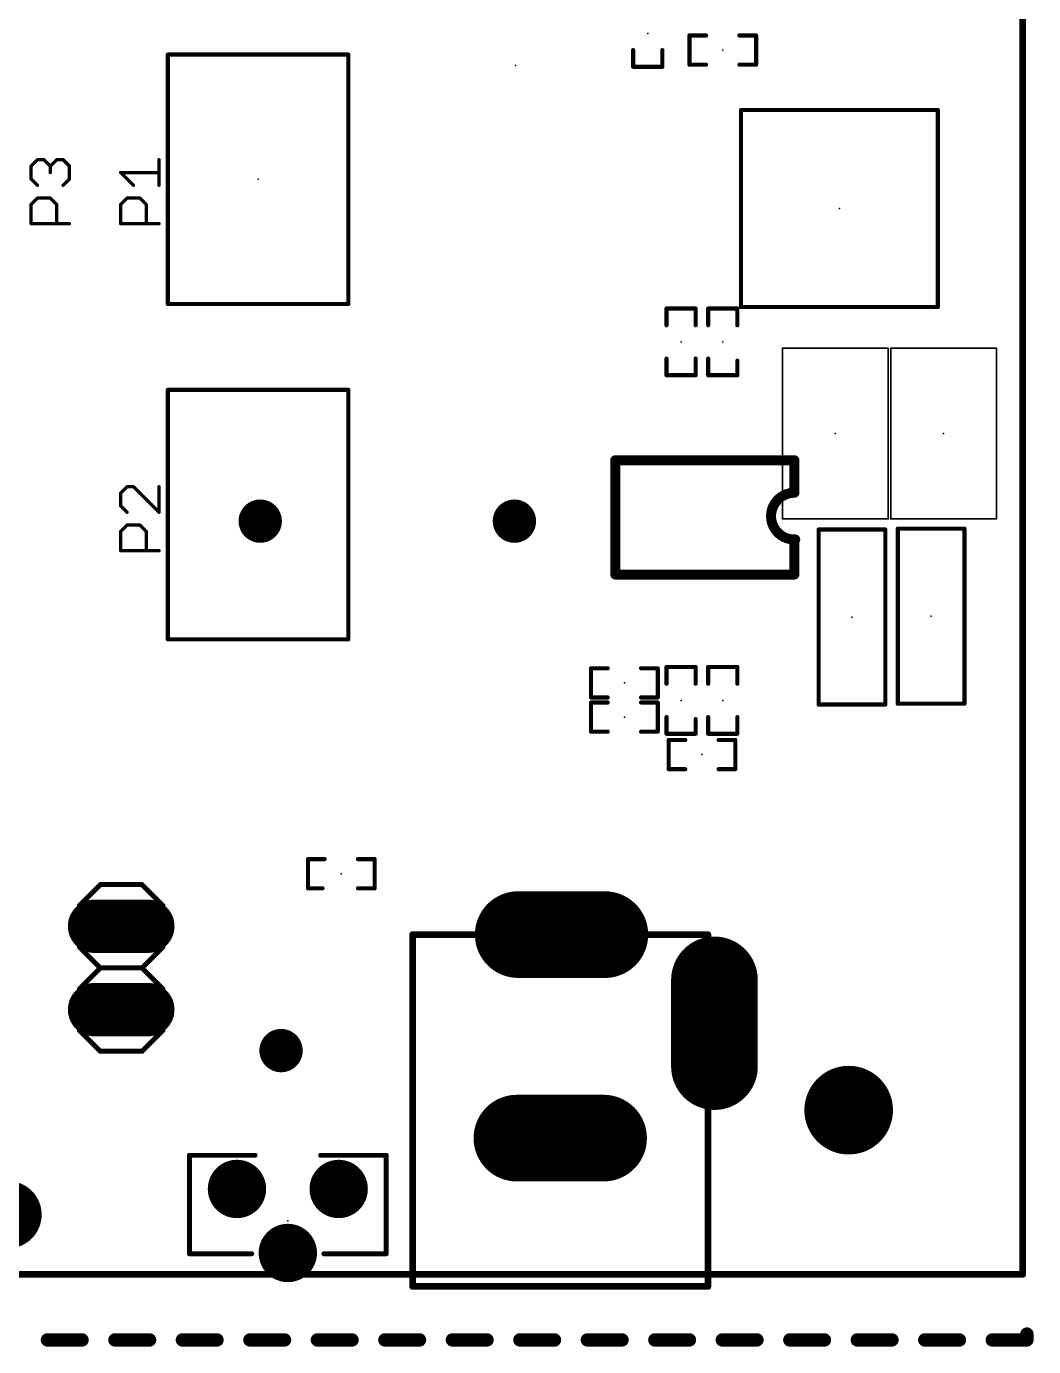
# Model space of a CAD drawing. Extents: x -36 to 36, y -94 to 86.
# Drawn here: x 4.94 to 35.64, y -92.2 to -51.98 of the extents above; entities that cross this region are included whole.
import ezdxf

# ---------------------------------------------------------------- set-up
doc = ezdxf.new("R2010")
doc.units = 0
for name, color, linetype in [('17', 82, 'CONTINUOUS'), ('20', 7, 'CONTINUOUS'), ('21', 253, 'CONTINUOUS'), ('23', 7, 'CONTINUOUS'), ('30', 253, 'CONTINUOUS')]:
    doc.layers.add(name, color=color, linetype=linetype)

# ---------------------------------------------------------------- blocks, each defined once
blk = doc.blocks.new('LONGP100')
at = {"const_width": 1}
blk.add_lwpolyline([(-0.5, 0), (0.5, 0)], dxfattribs=at)
at = {"const_width": 0.5}
for points in [[(-0.5, 0.25, 1), (-0.5, -0.25)], [(0.5, -0.25, 1), (0.5, 0.25)]]:
    blk.add_lwpolyline(points, format="xyb", dxfattribs=at)
blk = doc.blocks.new('ROUNDP')
at = {"const_width": 0.5}
blk.add_lwpolyline([(0, -0.25, 1), (0, 0.25, 1), (0, -0.25)], format="xyb", dxfattribs=at)
blk = doc.blocks.new('ROUNDV')
at = {"const_width": 0.5}
blk.add_lwpolyline([(0, -0.25, 1), (0, 0.25, 1), (0, -0.25)], format="xyb", dxfattribs=at)

msp = doc.modelspace()

# ---------------------------------------------------------------- linework, layer by layer
at = {"layer": '20', "const_width": 0.2032}
for points in [[(35.306, -90), (35.306, 22.86)], [(-35.306, -90), (35.306, -90)]]:
    msp.add_lwpolyline(points, dxfattribs=at)
at = {"layer": '20', "const_width": 0.1016}
for points in [[(35.2552, -90, 1), (35.3568, -90)], [(35.306, -90.0508, 1), (35.306, -89.9492)]]:
    msp.add_lwpolyline(points, format="xyb", dxfattribs=at)
at = {"layer": '20'}
msp.add_circle((30, -85), 1.3, dxfattribs=at)
at = {"layer": '21'}
for points, const_width in [([(25.654, -52.2605), (25.146, -52.2605)], 0.127), ([(25.146, -52.2605), (25.146, -53.1495)], 0.127), ([(27.178, -52.2605), (26.67, -52.2605)], 0.127), ([(27.178, -53.1495), (27.178, -52.2605)], 0.127), ([(23.4315, -52.705), (23.4315, -53.213)], 0.127), ([(24.3205, -53.213), (24.3205, -52.705)], 0.127), ([(14.75, -52.842), (9.25, -52.842)], 0.127), ([(9.25, -52.842), (9.25, -60.442)], 0.127), ([(14.75, -60.442), (14.75, -52.842)], 0.127), ([(25.146, -53.1495), (25.654, -53.1495)], 0.127), ([(26.67, -53.1495), (27.178, -53.1495)], 0.127), ([(23.4315, -53.213), (24.3205, -53.213)], 0.127), ([(26.718, -60.531), (26.718, -54.531)], 0.127), ([(26.718, -54.531), (32.718, -54.531)], 0.127), ([(32.718, -54.531), (32.718, -60.531)], 0.127), ([(5.0818, -56.2399), (5.2767, -56.045)], 0.1016), ([(5.0818, -56.6297), (5.0818, -56.2399)], 0.1016), ([(5.2767, -56.045), (5.4716, -56.045)], 0.1016), ([(5.4716, -56.045), (5.6665, -56.2399)], 0.1016), ([(5.6665, -56.2399), (5.8614, -56.045)], 0.1016), ([(5.6665, -56.2399), (5.6665, -56.4348)], 0.1016), ([(5.8614, -56.045), (6.0563, -56.045)], 0.1016), ([(6.0563, -56.045), (6.2512, -56.2399)], 0.1016), ([(6.2512, -56.2399), (6.2512, -56.6297)], 0.1016), ([(8.9802, -56.8246), (8.9802, -56.045)], 0.1016), ([(5.2767, -56.8246), (5.0818, -56.6297)], 0.1016), ([(6.2512, -56.6297), (6.0563, -56.8246)], 0.1016), ([(8.2006, -56.8246), (7.8108, -56.4348)], 0.1016), ([(7.8108, -56.4348), (8.9802, -56.4348)], 0.1016), ([(5.0818, -57.4093), (5.2767, -57.2144)], 0.1016), ([(5.0818, -57.994), (5.0818, -57.4093)], 0.1016), ([(5.2767, -57.2144), (5.6665, -57.2144)], 0.1016), ([(5.6665, -57.2144), (5.8614, -57.4093)], 0.1016), ([(5.8614, -57.4093), (5.8614, -57.994)], 0.1016), ([(7.8108, -57.4093), (8.0057, -57.2144)], 0.1016), ([(7.8108, -57.994), (7.8108, -57.4093)], 0.1016), ([(8.0057, -57.2144), (8.3955, -57.2144)], 0.1016), ([(8.3955, -57.2144), (8.5904, -57.4093)], 0.1016), ([(8.5904, -57.4093), (8.5904, -57.994)], 0.1016), ([(6.2512, -57.994), (5.0818, -57.994)], 0.1016), ([(8.9802, -57.994), (7.8108, -57.994)], 0.1016), ([(9.25, -60.442), (14.75, -60.442)], 0.127), ([(25.3365, -60.579), (24.4475, -60.579)], 0.127), ([(24.4475, -60.579), (24.4475, -61.087)], 0.127), ([(25.3365, -61.087), (25.3365, -60.579)], 0.127), ([(25.7175, -61.087), (25.7175, -60.579)], 0.127), ([(25.7175, -60.579), (26.6065, -60.579)], 0.127), ([(26.6065, -60.579), (26.6065, -61.087)], 0.127), ([(32.718, -60.531), (26.718, -60.531)], 0.127), ([(27.981, -66.989), (27.981, -61.789)], 0.0508), ([(27.981, -61.789), (31.201, -61.789)], 0.0508), ([(31.201, -61.789), (31.201, -66.989)], 0.0508), ([(31.283, -66.989), (31.283, -61.789)], 0.0508), ([(31.283, -61.789), (34.503, -61.789)], 0.0508), ([(34.503, -61.789), (34.503, -66.989)], 0.0508), ([(24.4475, -62.103), (24.4475, -62.611)], 0.127), ([(25.3365, -62.611), (25.3365, -62.103)], 0.127), ([(25.7175, -62.103), (25.7175, -62.611)], 0.127), ([(26.6065, -62.611), (26.6065, -62.1665)], 0.127), ([(24.4475, -62.611), (25.3365, -62.611)], 0.127), ([(25.7175, -62.611), (26.6065, -62.611)], 0.127), ([(14.75, -63.057), (9.25, -63.057)], 0.127), ([(9.25, -63.057), (9.25, -70.657)], 0.127), ([(14.75, -70.657), (14.75, -63.057)], 0.127), ([(22.8854, -68.6816), (22.8854, -65.2018)], 0.3048), ([(22.8854, -65.2018), (28.3464, -65.2018)], 0.3048), ([(28.3464, -65.2018), (28.3464, -66.1924)], 0.3048), ([(8.0057, -66.006), (7.8108, -66.2009)], 0.1016), ([(8.2006, -66.006), (8.0057, -66.006)], 0.1016), ([(8.9802, -66.7856), (8.2006, -66.006)], 0.1016), ([(8.9802, -66.006), (8.9802, -66.7856)], 0.1016), ([(7.8108, -66.2009), (7.8108, -66.5907)], 0.1016), ([(7.8108, -66.5907), (8.0057, -66.7856)], 0.1016), ([(7.8108, -67.3703), (8.0057, -67.1754)], 0.1016), ([(8.0057, -67.1754), (8.3955, -67.1754)], 0.1016), ([(8.3955, -67.1754), (8.5904, -67.3703)], 0.1016), ([(31.201, -66.989), (27.981, -66.989)], 0.0508), ([(34.503, -66.989), (31.283, -66.989)], 0.0508), ([(7.8108, -67.955), (7.8108, -67.3703)], 0.1016), ([(8.5904, -67.3703), (8.5904, -67.955)], 0.1016), ([(28.3464, -68.6816), (28.3464, -67.6656)], 0.3048), ([(29.083, -72.644), (29.083, -67.31)], 0.127), ([(29.083, -67.31), (31.115, -67.31)], 0.127), ([(31.115, -67.31), (31.115, -72.644)], 0.127), ([(31.496, -72.6186), (31.496, -67.2846)], 0.127), ([(31.496, -67.2846), (33.528, -67.2846)], 0.127), ([(33.528, -67.2846), (33.528, -72.6186)], 0.127), ([(8.9802, -67.955), (7.8108, -67.955)], 0.1016), ([(28.3464, -68.6816), (22.8854, -68.6816)], 0.3048), ([(9.25, -70.657), (14.75, -70.657)], 0.127), ([(22.6568, -71.5391), (22.1488, -71.5391)], 0.127), ([(22.1488, -71.5391), (22.1488, -72.4281)], 0.127), ([(24.1808, -71.5391), (23.6728, -71.5391)], 0.127), ([(24.1808, -72.4281), (24.1808, -71.5391)], 0.127), ([(24.4475, -72.009), (24.4475, -71.501)], 0.127), ([(24.4475, -71.501), (25.3365, -71.501)], 0.127), ([(25.3365, -71.501), (25.3365, -72.009)], 0.127), ([(26.6065, -71.501), (25.7175, -71.501)], 0.127), ([(25.7175, -71.501), (25.7175, -72.009)], 0.127), ([(26.6065, -72.009), (26.6065, -71.501)], 0.127), ([(22.1488, -72.4281), (22.6568, -72.4281)], 0.127), ([(23.6728, -72.4281), (24.1808, -72.4281)], 0.127), ([(22.6568, -72.5805), (22.1488, -72.5805)], 0.127), ([(22.1488, -72.5805), (22.1488, -73.4695)], 0.127), ([(24.1808, -72.5805), (23.6728, -72.5805)], 0.127), ([(24.1808, -73.4695), (24.1808, -72.5805)], 0.127), ([(31.115, -72.644), (29.083, -72.644)], 0.127), ([(33.528, -72.6186), (31.496, -72.6186)], 0.127), ([(24.4475, -73.025), (24.4475, -73.533)], 0.127), ([(25.3365, -73.533), (25.3365, -73.0885)], 0.127), ([(25.7175, -73.025), (25.7175, -73.533)], 0.127), ([(26.6065, -73.533), (26.6065, -73.025)], 0.127), ([(22.1488, -73.4695), (22.6568, -73.4695)], 0.127), ([(23.6728, -73.4695), (24.1808, -73.4695)], 0.127), ([(24.4475, -73.533), (25.3365, -73.533)], 0.127), ([(25.7175, -73.533), (26.6065, -73.533)], 0.127), ([(25.019, -73.7235), (24.511, -73.7235)], 0.127), ([(24.511, -73.7235), (24.511, -74.6125)], 0.127), ([(26.543, -73.7235), (26.035, -73.7235)], 0.127), ([(26.543, -74.6125), (26.543, -73.7235)], 0.127), ([(24.511, -74.6125), (25.019, -74.6125)], 0.127), ([(26.035, -74.6125), (26.543, -74.6125)], 0.127), ([(14.027, -77.3525), (13.519, -77.3525)], 0.127), ([(13.519, -77.3525), (13.519, -78.2415)], 0.127), ([(15.043, -77.3525), (15.551, -77.3525)], 0.127), ([(15.551, -77.3525), (15.551, -78.2415)], 0.127), ([(7.1922, -78.1276), (6.5572, -78.7626)], 0.1524), ([(8.4622, -78.1276), (7.1922, -78.1276)], 0.1524), ([(9.0972, -78.7626), (8.4622, -78.1276)], 0.1524), ([(13.519, -78.2415), (13.9635, -78.2415)], 0.127), ([(15.551, -78.2415), (15.043, -78.2415)], 0.127), ([(6.5572, -80.0326), (6.5572, -78.7626)], 0.1524), ([(9.0972, -78.7626), (9.0972, -80.0326)], 0.1524), ([(25.709, -79.652), (16.709, -79.652)], 0.2032), ([(16.709, -79.652), (16.709, -90.372)], 0.2032), ([(25.709, -90.372), (25.709, -79.652)], 0.2032), ([(7.1922, -80.6676), (6.5572, -80.0326)], 0.1524), ([(9.0972, -80.0326), (8.4622, -80.6676)], 0.1524), ([(6.5572, -81.3026), (7.1922, -80.6676)], 0.1524), ([(8.4622, -80.6676), (7.1922, -80.6676)], 0.1524), ([(8.4622, -80.6676), (9.0972, -81.3026)], 0.1524), ([(6.5572, -82.5726), (6.5572, -81.3026)], 0.1524), ([(9.0972, -81.3026), (9.0972, -82.5726)], 0.1524), ([(7.1922, -83.2076), (6.5572, -82.5726)], 0.1524), ([(9.0972, -82.5726), (8.4622, -83.2076)], 0.1524), ([(8.4622, -83.2076), (7.1922, -83.2076)], 0.1524), ([(9.906, -89.376), (9.906, -86.376)], 0.15), ([(9.906, -86.376), (11.906, -86.376)], 0.15), ([(13.906, -86.376), (15.906, -86.376)], 0.15), ([(15.906, -86.376), (15.906, -89.376)], 0.15), ([(11.806, -89.376), (9.906, -89.376)], 0.15), ([(15.906, -89.376), (14.006, -89.376)], 0.15), ([(16.709, -90.372), (25.709, -90.372)], 0.2032), ([(35.433, -92), (35.433, -91.821)], 0.4064), ([(5.5789, -92), (6.6358, -92)], 0.4064), ([(7.6358, -92), (8.6927, -92)], 0.4064), ([(9.6927, -92), (10.7497, -92)], 0.4064), ([(11.7497, -92), (12.8066, -92)], 0.4064), ([(13.8066, -92), (14.8636, -92)], 0.4064), ([(15.8636, -92), (16.9205, -92)], 0.4064), ([(17.9205, -92), (18.9775, -92)], 0.4064), ([(19.9775, -92), (21.0344, -92)], 0.4064), ([(22.0344, -92), (23.0913, -92)], 0.4064), ([(24.0913, -92), (25.1483, -92)], 0.4064), ([(26.1483, -92), (27.2052, -92)], 0.4064), ([(28.2052, -92), (29.2622, -92)], 0.4064), ([(30.2622, -92), (31.3191, -92)], 0.4064), ([(32.3191, -92), (33.3761, -92)], 0.4064), ([(34.3761, -92), (35.433, -92)], 0.4064)]:
    msp.add_lwpolyline(points, dxfattribs=dict(at, const_width=const_width))
for points, const_width in [([(25.146, -52.2287, 1), (25.146, -52.2923)], 0.0635), ([(25.1777, -52.2605, 1), (25.1143, -52.2605)], 0.0635), ([(25.654, -52.2923, 1), (25.654, -52.2287)], 0.0635), ([(26.67, -52.2287, 1), (26.67, -52.2923)], 0.0635), ([(27.2097, -52.2605, 1), (27.1463, -52.2605)], 0.0635), ([(27.178, -52.2923, 1), (27.178, -52.2287)], 0.0635), ([(23.4632, -52.705, 1), (23.3998, -52.705)], 0.0635), ([(24.3523, -52.705, 1), (24.2888, -52.705)], 0.0635), ([(9.2818, -52.842, 1), (9.2182, -52.842)], 0.0635), ([(9.25, -52.8103, 1), (9.25, -52.8738)], 0.0635), ([(14.7818, -52.842, 1), (14.7182, -52.842)], 0.0635), ([(14.75, -52.8738, 1), (14.75, -52.8103)], 0.0635), ([(25.146, -53.1178, 1), (25.146, -53.1813)], 0.0635), ([(25.654, -53.1813, 1), (25.654, -53.1178)], 0.0635), ([(26.67, -53.1178, 1), (26.67, -53.1813)], 0.0635), ([(27.178, -53.1813, 1), (27.178, -53.1178)], 0.0635), ([(23.4315, -53.1812, 1), (23.4315, -53.2448)], 0.0635), ([(23.3998, -53.213, 1), (23.4632, -53.213)], 0.0635), ([(24.2888, -53.213, 1), (24.3523, -53.213)], 0.0635), ([(24.3205, -53.2448, 1), (24.3205, -53.1812)], 0.0635), ([(25.1143, -53.1495, 1), (25.1777, -53.1495)], 0.0635), ([(27.1463, -53.1495, 1), (27.2097, -53.1495)], 0.0635), ([(26.718, -54.4993, 1), (26.718, -54.5628)], 0.0635), ([(26.7497, -54.531, 1), (26.6863, -54.531)], 0.0635), ([(32.7498, -54.531, 1), (32.6863, -54.531)], 0.0635), ([(32.718, -54.5628, 1), (32.718, -54.4993)], 0.0635), ([(5.0638, -56.2219, 1), (5.0998, -56.2579)], 0.0508), ([(5.1072, -56.2399, 1), (5.0564, -56.2399)], 0.0508), ([(5.2767, -56.0196, 1), (5.2767, -56.0704)], 0.0508), ([(5.2947, -56.063, 1), (5.2587, -56.027)], 0.0508), ([(5.4896, -56.027, 1), (5.4536, -56.063)], 0.0508), ([(5.4716, -56.0704, 1), (5.4716, -56.0196)], 0.0508), ([(5.6485, -56.2219, 1), (5.6845, -56.2579)], 0.0508), ([(5.6919, -56.2399, 1), (5.6411, -56.2399)], 0.0508), ([(5.6485, -56.2579, 1), (5.6845, -56.2219)], 0.0508), ([(5.8614, -56.0196, 1), (5.8614, -56.0704)], 0.0508), ([(5.8794, -56.063, 1), (5.8434, -56.027)], 0.0508), ([(6.0743, -56.027, 1), (6.0383, -56.063)], 0.0508), ([(6.0563, -56.0704, 1), (6.0563, -56.0196)], 0.0508), ([(6.2766, -56.2399, 1), (6.2258, -56.2399)], 0.0508), ([(6.2332, -56.2579, 1), (6.2692, -56.2219)], 0.0508), ([(9.0056, -56.045, 1), (8.9548, -56.045)], 0.0508), ([(5.0998, -56.6117, 1), (5.0638, -56.6477)], 0.0508), ([(5.0564, -56.6297, 1), (5.1072, -56.6297)], 0.0508), ([(5.6411, -56.4348, 1), (5.6919, -56.4348)], 0.0508), ([(6.2258, -56.6297, 1), (6.2766, -56.6297)], 0.0508), ([(6.2692, -56.6477, 1), (6.2332, -56.6117)], 0.0508), ([(7.8288, -56.4168, 1), (7.7928, -56.4528)], 0.0508), ([(7.8108, -56.4094, 1), (7.8108, -56.4602)], 0.0508), ([(8.9802, -56.4602, 1), (8.9802, -56.4094)], 0.0508), ([(5.2587, -56.8426, 1), (5.2947, -56.8066)], 0.0508), ([(6.0383, -56.8066, 1), (6.0743, -56.8426)], 0.0508), ([(8.1826, -56.8426, 1), (8.2186, -56.8066)], 0.0508), ([(8.9548, -56.8246, 1), (9.0056, -56.8246)], 0.0508), ([(5.0638, -57.3913, 1), (5.0998, -57.4273)], 0.0508), ([(5.1072, -57.4093, 1), (5.0564, -57.4093)], 0.0508), ([(5.2767, -57.189, 1), (5.2767, -57.2398)], 0.0508), ([(5.2947, -57.2324, 1), (5.2587, -57.1964)], 0.0508), ([(5.6845, -57.1964, 1), (5.6485, -57.2324)], 0.0508), ([(5.6665, -57.2398, 1), (5.6665, -57.189)], 0.0508), ([(5.8868, -57.4093, 1), (5.836, -57.4093)], 0.0508), ([(5.8434, -57.4273, 1), (5.8794, -57.3913)], 0.0508), ([(7.7928, -57.3913, 1), (7.8288, -57.4273)], 0.0508), ([(7.8362, -57.4093, 1), (7.7854, -57.4093)], 0.0508), ([(8.0057, -57.189, 1), (8.0057, -57.2398)], 0.0508), ([(8.0237, -57.2324, 1), (7.9877, -57.1964)], 0.0508), ([(8.4135, -57.1964, 1), (8.3775, -57.2324)], 0.0508), ([(8.3955, -57.2398, 1), (8.3955, -57.189)], 0.0508), ([(8.6158, -57.4093, 1), (8.565, -57.4093)], 0.0508), ([(8.5724, -57.4273, 1), (8.6084, -57.3913)], 0.0508), ([(5.0818, -57.9686, 1), (5.0818, -58.0194)], 0.0508), ([(5.0564, -57.994, 1), (5.1072, -57.994)], 0.0508), ([(5.836, -57.994, 1), (5.8868, -57.994)], 0.0508), ([(6.2512, -58.0194, 1), (6.2512, -57.9686)], 0.0508), ([(7.8108, -57.9686, 1), (7.8108, -58.0194)], 0.0508), ([(7.7854, -57.994, 1), (7.8362, -57.994)], 0.0508), ([(8.565, -57.994, 1), (8.6158, -57.994)], 0.0508), ([(8.9802, -58.0194, 1), (8.9802, -57.9686)], 0.0508), ([(9.2182, -60.442, 1), (9.2818, -60.442)], 0.0635), ([(9.25, -60.4102, 1), (9.25, -60.4738)], 0.0635), ([(14.7182, -60.442, 1), (14.7818, -60.442)], 0.0635), ([(14.75, -60.4738, 1), (14.75, -60.4102)], 0.0635), ([(24.4475, -60.5472, 1), (24.4475, -60.6108)], 0.0635), ([(24.4793, -60.579, 1), (24.4158, -60.579)], 0.0635), ([(25.3682, -60.579, 1), (25.3048, -60.579)], 0.0635), ([(25.3365, -60.6108, 1), (25.3365, -60.5472)], 0.0635), ([(25.7175, -60.5472, 1), (25.7175, -60.6108)], 0.0635), ([(25.7492, -60.579, 1), (25.6858, -60.579)], 0.0635), ([(26.6382, -60.579, 1), (26.5748, -60.579)], 0.0635), ([(26.6065, -60.6108, 1), (26.6065, -60.5472)], 0.0635), ([(26.718, -60.4993, 1), (26.718, -60.5628)], 0.0635), ([(26.6863, -60.531, 1), (26.7497, -60.531)], 0.0635), ([(32.6863, -60.531, 1), (32.7498, -60.531)], 0.0635), ([(32.718, -60.5628, 1), (32.718, -60.4993)], 0.0635), ([(24.4158, -61.087, 1), (24.4793, -61.087)], 0.0635), ([(25.3048, -61.087, 1), (25.3682, -61.087)], 0.0635), ([(25.6858, -61.087, 1), (25.7492, -61.087)], 0.0635), ([(26.5748, -61.087, 1), (26.6382, -61.087)], 0.0635), ([(27.9937, -61.789, 1), (27.9683, -61.789)], 0.0254), ([(27.981, -61.7763, 1), (27.981, -61.8017)], 0.0254), ([(31.2137, -61.789, 1), (31.1883, -61.789)], 0.0254), ([(31.201, -61.8017, 1), (31.201, -61.7763)], 0.0254), ([(31.2957, -61.789, 1), (31.2703, -61.789)], 0.0254), ([(31.283, -61.7763, 1), (31.283, -61.8017)], 0.0254), ([(34.5157, -61.789, 1), (34.4903, -61.789)], 0.0254), ([(34.503, -61.8017, 1), (34.503, -61.7763)], 0.0254), ([(24.4793, -62.103, 1), (24.4158, -62.103)], 0.0635), ([(25.3682, -62.103, 1), (25.3048, -62.103)], 0.0635), ([(25.7492, -62.103, 1), (25.6858, -62.103)], 0.0635), ([(26.6382, -62.1665, 1), (26.5748, -62.1665)], 0.0635), ([(24.4475, -62.5793, 1), (24.4475, -62.6428)], 0.0635), ([(24.4158, -62.611, 1), (24.4793, -62.611)], 0.0635), ([(25.3048, -62.611, 1), (25.3682, -62.611)], 0.0635), ([(25.3365, -62.6428, 1), (25.3365, -62.5793)], 0.0635), ([(25.7175, -62.5793, 1), (25.7175, -62.6428)], 0.0635), ([(25.6858, -62.611, 1), (25.7492, -62.611)], 0.0635), ([(26.5748, -62.611, 1), (26.6382, -62.611)], 0.0635), ([(26.6065, -62.6428, 1), (26.6065, -62.5793)], 0.0635), ([(9.25, -63.0252, 1), (9.25, -63.0888)], 0.0635), ([(9.2818, -63.057, 1), (9.2182, -63.057)], 0.0635), ([(14.7818, -63.057, 1), (14.7182, -63.057)], 0.0635), ([(14.75, -63.0888, 1), (14.75, -63.0252)], 0.0635), ([(22.9616, -65.2018, 1), (22.8092, -65.2018)], 0.1524), ([(22.8854, -65.1256, 1), (22.8854, -65.278)], 0.1524), ([(28.4226, -65.2018, 1), (28.2702, -65.2018)], 0.1524), ([(28.3464, -65.278, 1), (28.3464, -65.1256)], 0.1524), ([(8.0057, -65.9806, 1), (8.0057, -66.0314)], 0.0508), ([(8.0237, -66.024, 1), (7.9877, -65.988)], 0.0508), ([(8.2186, -65.988, 1), (8.1826, -66.024)], 0.0508), ([(8.2006, -66.0314, 1), (8.2006, -65.9806)], 0.0508), ([(9.0056, -66.006, 1), (8.9548, -66.006)], 0.0508), ([(7.7928, -66.1829, 1), (7.8288, -66.2189)], 0.0508), ([(7.8362, -66.2009, 1), (7.7854, -66.2009)], 0.0508), ([(28.321, -66.1924, 1), (28.3718, -67.6148)], 0.3048), ([(28.2702, -66.1924, 1), (28.4226, -66.1924)], 0.1524), ([(28.3237, -66.2686, 1), (28.3183, -66.1162)], 0.1524), ([(7.8288, -66.5727, 1), (7.7928, -66.6087)], 0.0508), ([(7.7854, -66.5907, 1), (7.8362, -66.5907)], 0.0508), ([(7.9877, -66.8036, 1), (8.0237, -66.7676)], 0.0508), ([(8.9548, -66.7856, 1), (9.0056, -66.7856)], 0.0508), ([(8.9622, -66.8036, 1), (8.9982, -66.7676)], 0.0508), ([(8.0057, -67.15, 1), (8.0057, -67.2008)], 0.0508), ([(8.0237, -67.1934, 1), (7.9877, -67.1574)], 0.0508), ([(8.4135, -67.1574, 1), (8.3775, -67.1934)], 0.0508), ([(8.3955, -67.2008, 1), (8.3955, -67.15)], 0.0508), ([(27.981, -66.9763, 1), (27.981, -67.0017)], 0.0254), ([(27.9683, -66.989, 1), (27.9937, -66.989)], 0.0254), ([(31.1883, -66.989, 1), (31.2137, -66.989)], 0.0254), ([(31.201, -67.0017, 1), (31.201, -66.9763)], 0.0254), ([(31.283, -66.9763, 1), (31.283, -67.0017)], 0.0254), ([(31.2703, -66.989, 1), (31.2957, -66.989)], 0.0254), ([(34.4903, -66.989, 1), (34.5157, -66.989)], 0.0254), ([(34.503, -67.0017, 1), (34.503, -66.9763)], 0.0254), ([(7.7928, -67.3523, 1), (7.8288, -67.3883)], 0.0508), ([(7.8362, -67.3703, 1), (7.7854, -67.3703)], 0.0508), ([(8.6158, -67.3703, 1), (8.565, -67.3703)], 0.0508), ([(8.5724, -67.3883, 1), (8.6084, -67.3523)], 0.0508), ([(28.4226, -67.6656, 1), (28.2702, -67.6656)], 0.1524), ([(28.3745, -67.691, 1), (28.3691, -67.5386)], 0.1524), ([(29.083, -67.2782, 1), (29.083, -67.3418)], 0.0635), ([(29.1148, -67.31, 1), (29.0513, -67.31)], 0.0635), ([(31.1468, -67.31, 1), (31.0833, -67.31)], 0.0635), ([(31.115, -67.3418, 1), (31.115, -67.2782)], 0.0635), ([(31.496, -67.2528, 1), (31.496, -67.3163)], 0.0635), ([(31.5278, -67.2846, 1), (31.4643, -67.2846)], 0.0635), ([(33.5598, -67.2846, 1), (33.4962, -67.2846)], 0.0635), ([(33.528, -67.3163, 1), (33.528, -67.2528)], 0.0635), ([(7.8108, -67.9296, 1), (7.8108, -67.9804)], 0.0508), ([(7.7854, -67.955, 1), (7.8362, -67.955)], 0.0508), ([(8.565, -67.955, 1), (8.6158, -67.955)], 0.0508), ([(8.9802, -67.9804, 1), (8.9802, -67.9296)], 0.0508), ([(22.8854, -68.6054, 1), (22.8854, -68.7578)], 0.1524), ([(22.8092, -68.6816, 1), (22.9616, -68.6816)], 0.1524), ([(28.2702, -68.6816, 1), (28.4226, -68.6816)], 0.1524), ([(28.3464, -68.7578, 1), (28.3464, -68.6054)], 0.1524), ([(9.2182, -70.657, 1), (9.2818, -70.657)], 0.0635), ([(9.25, -70.6252, 1), (9.25, -70.6887)], 0.0635), ([(14.7182, -70.657, 1), (14.7818, -70.657)], 0.0635), ([(14.75, -70.6887, 1), (14.75, -70.6252)], 0.0635), ([(22.1488, -71.5074, 1), (22.1488, -71.5709)], 0.0635), ([(22.1806, -71.5391, 1), (22.1171, -71.5391)], 0.0635), ([(22.6568, -71.5709, 1), (22.6568, -71.5074)], 0.0635), ([(23.6728, -71.5074, 1), (23.6728, -71.5709)], 0.0635), ([(24.2126, -71.5391, 1), (24.1491, -71.5391)], 0.0635), ([(24.1808, -71.5709, 1), (24.1808, -71.5074)], 0.0635), ([(24.4475, -71.4693, 1), (24.4475, -71.5328)], 0.0635), ([(24.4793, -71.501, 1), (24.4158, -71.501)], 0.0635), ([(25.3682, -71.501, 1), (25.3048, -71.501)], 0.0635), ([(25.3365, -71.5328, 1), (25.3365, -71.4693)], 0.0635), ([(25.7175, -71.4693, 1), (25.7175, -71.5328)], 0.0635), ([(25.7492, -71.501, 1), (25.6858, -71.501)], 0.0635), ([(26.6382, -71.501, 1), (26.5748, -71.501)], 0.0635), ([(26.6065, -71.5328, 1), (26.6065, -71.4693)], 0.0635), ([(24.4158, -72.009, 1), (24.4793, -72.009)], 0.0635), ([(25.3048, -72.009, 1), (25.3682, -72.009)], 0.0635), ([(25.6858, -72.009, 1), (25.7492, -72.009)], 0.0635), ([(26.5748, -72.009, 1), (26.6382, -72.009)], 0.0635), ([(22.1488, -72.3963, 1), (22.1488, -72.4599)], 0.0635), ([(22.6568, -72.4599, 1), (22.6568, -72.3963)], 0.0635), ([(23.6728, -72.3963, 1), (23.6728, -72.4599)], 0.0635), ([(24.1808, -72.4599, 1), (24.1808, -72.3963)], 0.0635), ([(22.1488, -72.5487, 1), (22.1488, -72.6123)], 0.0635), ([(22.1171, -72.4281, 1), (22.1806, -72.4281)], 0.0635), ([(22.1806, -72.5805, 1), (22.1171, -72.5805)], 0.0635), ([(22.6568, -72.6123, 1), (22.6568, -72.5487)], 0.0635), ([(23.6728, -72.5487, 1), (23.6728, -72.6123)], 0.0635), ([(24.1491, -72.4281, 1), (24.2126, -72.4281)], 0.0635), ([(24.2126, -72.5805, 1), (24.1491, -72.5805)], 0.0635), ([(24.1808, -72.6123, 1), (24.1808, -72.5487)], 0.0635), ([(29.083, -72.6123, 1), (29.083, -72.6758)], 0.0635), ([(29.0513, -72.644, 1), (29.1148, -72.644)], 0.0635), ([(31.0833, -72.644, 1), (31.1468, -72.644)], 0.0635), ([(31.115, -72.6758, 1), (31.115, -72.6123)], 0.0635), ([(31.496, -72.5868, 1), (31.496, -72.6504)], 0.0635), ([(31.4643, -72.6186, 1), (31.5278, -72.6186)], 0.0635), ([(33.4962, -72.6186, 1), (33.5598, -72.6186)], 0.0635), ([(33.528, -72.6504, 1), (33.528, -72.5868)], 0.0635), ([(24.4793, -73.025, 1), (24.4158, -73.025)], 0.0635), ([(25.3682, -73.0885, 1), (25.3048, -73.0885)], 0.0635), ([(25.7492, -73.025, 1), (25.6858, -73.025)], 0.0635), ([(26.6382, -73.025, 1), (26.5748, -73.025)], 0.0635), ([(22.1488, -73.4377, 1), (22.1488, -73.5012)], 0.0635), ([(22.1171, -73.4695, 1), (22.1806, -73.4695)], 0.0635), ([(22.6568, -73.5012, 1), (22.6568, -73.4377)], 0.0635), ([(23.6728, -73.4377, 1), (23.6728, -73.5012)], 0.0635), ([(24.1491, -73.4695, 1), (24.2126, -73.4695)], 0.0635), ([(24.1808, -73.5012, 1), (24.1808, -73.4377)], 0.0635), ([(24.4475, -73.5012, 1), (24.4475, -73.5648)], 0.0635), ([(24.4158, -73.533, 1), (24.4793, -73.533)], 0.0635), ([(25.3048, -73.533, 1), (25.3682, -73.533)], 0.0635), ([(25.3365, -73.5648, 1), (25.3365, -73.5012)], 0.0635), ([(25.7175, -73.5012, 1), (25.7175, -73.5648)], 0.0635), ([(25.6858, -73.533, 1), (25.7492, -73.533)], 0.0635), ([(26.5748, -73.533, 1), (26.6382, -73.533)], 0.0635), ([(26.6065, -73.5648, 1), (26.6065, -73.5012)], 0.0635), ([(24.511, -73.6917, 1), (24.511, -73.7553)], 0.0635), ([(24.5428, -73.7235, 1), (24.4793, -73.7235)], 0.0635), ([(25.019, -73.7553, 1), (25.019, -73.6917)], 0.0635), ([(26.035, -73.6917, 1), (26.035, -73.7553)], 0.0635), ([(26.5748, -73.7235, 1), (26.5113, -73.7235)], 0.0635), ([(26.543, -73.7553, 1), (26.543, -73.6917)], 0.0635), ([(24.511, -74.5807, 1), (24.511, -74.6442)], 0.0635), ([(24.4793, -74.6125, 1), (24.5428, -74.6125)], 0.0635), ([(25.019, -74.6442, 1), (25.019, -74.5807)], 0.0635), ([(26.035, -74.5807, 1), (26.035, -74.6442)], 0.0635), ([(26.5113, -74.6125, 1), (26.5748, -74.6125)], 0.0635), ([(26.543, -74.6442, 1), (26.543, -74.5807)], 0.0635), ([(13.5508, -77.3525, 1), (13.4872, -77.3525)], 0.0635), ([(13.519, -77.3208, 1), (13.519, -77.3843)], 0.0635), ([(14.027, -77.3843, 1), (14.027, -77.3208)], 0.0635), ([(15.043, -77.3208, 1), (15.043, -77.3843)], 0.0635), ([(15.5828, -77.3525, 1), (15.5192, -77.3525)], 0.0635), ([(15.551, -77.3843, 1), (15.551, -77.3208)], 0.0635), ([(7.1922, -78.0895, 1), (7.1922, -78.1657)], 0.0762), ([(7.2191, -78.1545, 1), (7.1653, -78.1007)], 0.0762), ([(8.4891, -78.1007, 1), (8.4353, -78.1545)], 0.0762), ([(8.4622, -78.1657, 1), (8.4622, -78.0895)], 0.0762), ([(13.519, -78.2097, 1), (13.519, -78.2733)], 0.0635), ([(13.4872, -78.2415, 1), (13.5508, -78.2415)], 0.0635), ([(13.9635, -78.2733, 1), (13.9635, -78.2097)], 0.0635), ([(15.043, -78.2097, 1), (15.043, -78.2733)], 0.0635), ([(15.5192, -78.2415, 1), (15.5828, -78.2415)], 0.0635), ([(15.551, -78.2733, 1), (15.551, -78.2097)], 0.0635), ([(6.5953, -78.7626, 1), (6.5191, -78.7626)], 0.0762), ([(6.5303, -78.7357, 1), (6.5841, -78.7895)], 0.0762), ([(9.1353, -78.7626, 1), (9.0591, -78.7626)], 0.0762), ([(9.0703, -78.7895, 1), (9.1241, -78.7357)], 0.0762), ([(16.709, -79.6012, 1), (16.709, -79.7028)], 0.1016), ([(16.7598, -79.652, 1), (16.6582, -79.652)], 0.1016), ([(25.7598, -79.652, 1), (25.6582, -79.652)], 0.1016), ([(25.709, -79.7028, 1), (25.709, -79.6012)], 0.1016), ([(6.5191, -80.0326, 1), (6.5953, -80.0326)], 0.0762), ([(6.5841, -80.0057, 1), (6.5303, -80.0595)], 0.0762), ([(9.0591, -80.0326, 1), (9.1353, -80.0326)], 0.0762), ([(9.1241, -80.0595, 1), (9.0703, -80.0057)], 0.0762), ([(7.1922, -80.6295, 1), (7.1922, -80.7057)], 0.0762), ([(7.2191, -80.6945, 1), (7.1653, -80.6407)], 0.0762), ([(7.1653, -80.6945, 1), (7.2191, -80.6407)], 0.0762), ([(8.4891, -80.6407, 1), (8.4353, -80.6945)], 0.0762), ([(8.4353, -80.6407, 1), (8.4891, -80.6945)], 0.0762), ([(8.4622, -80.7057, 1), (8.4622, -80.6295)], 0.0762), ([(6.5953, -81.3026, 1), (6.5191, -81.3026)], 0.0762), ([(6.5303, -81.2757, 1), (6.5841, -81.3295)], 0.0762), ([(9.1353, -81.3026, 1), (9.0591, -81.3026)], 0.0762), ([(9.0703, -81.3295, 1), (9.1241, -81.2757)], 0.0762), ([(6.5191, -82.5726, 1), (6.5953, -82.5726)], 0.0762), ([(6.5841, -82.5457, 1), (6.5303, -82.5995)], 0.0762), ([(9.0591, -82.5726, 1), (9.1353, -82.5726)], 0.0762), ([(9.1241, -82.5995, 1), (9.0703, -82.5457)], 0.0762), ([(7.1922, -83.1695, 1), (7.1922, -83.2457)], 0.0762), ([(7.1653, -83.2345, 1), (7.2191, -83.1807)], 0.0762), ([(8.4353, -83.1807, 1), (8.4891, -83.2345)], 0.0762), ([(8.4622, -83.2457, 1), (8.4622, -83.1695)], 0.0762), ([(9.9435, -86.376, 1), (9.8685, -86.376)], 0.075), ([(9.906, -86.3385, 1), (9.906, -86.4135)], 0.075), ([(11.906, -86.4135, 1), (11.906, -86.3385)], 0.075), ([(13.906, -86.3385, 1), (13.906, -86.4135)], 0.075), ([(15.9435, -86.376, 1), (15.8685, -86.376)], 0.075), ([(15.906, -86.4135, 1), (15.906, -86.3385)], 0.075), ([(9.906, -89.3385, 1), (9.906, -89.4135)], 0.075), ([(9.8685, -89.376, 1), (9.9435, -89.376)], 0.075), ([(11.806, -89.4135, 1), (11.806, -89.3385)], 0.075), ([(14.006, -89.3385, 1), (14.006, -89.4135)], 0.075), ([(15.8685, -89.376, 1), (15.9435, -89.376)], 0.075), ([(15.906, -89.4135, 1), (15.906, -89.3385)], 0.075), ([(16.709, -90.3212, 1), (16.709, -90.4228)], 0.1016), ([(16.6582, -90.372, 1), (16.7598, -90.372)], 0.1016), ([(25.6582, -90.372, 1), (25.7598, -90.372)], 0.1016), ([(25.709, -90.4228, 1), (25.709, -90.3212)], 0.1016), ([(35.5346, -91.821, 1), (35.3314, -91.821)], 0.2032), ([(5.5789, -91.8984, 1), (5.5789, -92.1016)], 0.2032), ([(6.6358, -92.1016, 1), (6.6358, -91.8984)], 0.2032), ([(7.6358, -91.8984, 1), (7.6358, -92.1016)], 0.2032), ([(8.6927, -92.1016, 1), (8.6927, -91.8984)], 0.2032), ([(9.6927, -91.8984, 1), (9.6927, -92.1016)], 0.2032), ([(10.7497, -92.1016, 1), (10.7497, -91.8984)], 0.2032), ([(11.7497, -91.8984, 1), (11.7497, -92.1016)], 0.2032), ([(12.8066, -92.1016, 1), (12.8066, -91.8984)], 0.2032), ([(13.8066, -91.8984, 1), (13.8066, -92.1016)], 0.2032), ([(14.8636, -92.1016, 1), (14.8636, -91.8984)], 0.2032), ([(15.8636, -91.8984, 1), (15.8636, -92.1016)], 0.2032), ([(16.9205, -92.1016, 1), (16.9205, -91.8984)], 0.2032), ([(17.9205, -91.8984, 1), (17.9205, -92.1016)], 0.2032), ([(18.9775, -92.1016, 1), (18.9775, -91.8984)], 0.2032), ([(19.9775, -91.8984, 1), (19.9775, -92.1016)], 0.2032), ([(21.0344, -92.1016, 1), (21.0344, -91.8984)], 0.2032), ([(22.0344, -91.8984, 1), (22.0344, -92.1016)], 0.2032), ([(23.0913, -92.1016, 1), (23.0913, -91.8984)], 0.2032), ([(24.0913, -91.8984, 1), (24.0913, -92.1016)], 0.2032), ([(25.1483, -92.1016, 1), (25.1483, -91.8984)], 0.2032), ([(26.1483, -91.8984, 1), (26.1483, -92.1016)], 0.2032), ([(27.2052, -92.1016, 1), (27.2052, -91.8984)], 0.2032), ([(28.2052, -91.8984, 1), (28.2052, -92.1016)], 0.2032), ([(29.2622, -92.1016, 1), (29.2622, -91.8984)], 0.2032), ([(30.2622, -91.8984, 1), (30.2622, -92.1016)], 0.2032), ([(31.3191, -92.1016, 1), (31.3191, -91.8984)], 0.2032), ([(32.3191, -91.8984, 1), (32.3191, -92.1016)], 0.2032), ([(33.3761, -92.1016, 1), (33.3761, -91.8984)], 0.2032), ([(34.3761, -91.8984, 1), (34.3761, -92.1016)], 0.2032), ([(35.3314, -92, 1), (35.5346, -92)], 0.2032), ([(35.433, -92.1016, 1), (35.433, -91.8984)], 0.2032)]:
    msp.add_lwpolyline(points, format="xyb", dxfattribs=dict(at, const_width=const_width))
at = {"layer": '23'}
for p in [(23.876, -52.197), (26.162, -52.705), (19.8406, -53.1738), (12, -56.642), (29.718, -57.531), (24.892, -61.595), (26.162, -61.595), (29.591, -64.389), (32.893, -64.389), (27.432, -65.278), (12, -66.857), (30.099, -69.977), (32.512, -69.9516), (23.1648, -71.9836), (24.892, -72.517), (26.162, -72.517), (23.1648, -73.025), (25.527, -74.168), (14.535, -77.797), (7.8272, -80.6676), (21.209, -85.852), (12.906, -88.376)]:
    msp.add_point(p, dxfattribs=at)
at = {"layer": '30', "const_width": 1.3508}
msp.add_lwpolyline([(30, -85.6754, 1), (30, -84.3246, 1), (30, -85.6754)], format="xyb", dxfattribs=at)

# ---------------------------------------------------------------- block references
at = {"layer": '17'}
for p, xscale, yscale in [((21.249, -79.652), 2.54, 2.54), ((21.249, -79.652), 2.54, 2.54), ((7.8272, -79.3976), 1.524, 1.524), ((7.8272, -79.3976), 1.524, 1.524), ((7.8272, -81.9376), 1.524, 1.524), ((7.8272, -81.9376), 1.524, 1.524), ((21.209, -85.852), 2.54, 2.54), ((21.209, -85.852), 2.54, 2.54)]:
    msp.add_blockref('LONGP100', p, dxfattribs=dict(at, xscale=xscale, yscale=yscale))
for name, p, xscale, yscale, rotation in [('LONGP100', (25.909, -82.352), 2.54, 2.54, 90), ('LONGP100', (25.909, -82.352), 2.54, 2.54, 90), ('ROUNDP', (11.356, -87.401), 1.6764, 1.6764, 180), ('ROUNDP', (11.356, -87.401), 1.6764, 1.6764, 180), ('ROUNDP', (14.456, -87.401), 1.6764, 1.6764, 180), ('ROUNDP', (14.456, -87.401), 1.6764, 1.6764, 180), ('ROUNDP', (4.378, -88.185), 1.95, 1.95, 180), ('ROUNDP', (4.378, -88.185), 1.95, 1.95, 180), ('ROUNDP', (12.906, -89.351), 1.6764, 1.6764, 180), ('ROUNDP', (12.906, -89.351), 1.6764, 1.6764, 180)]:
    msp.add_blockref(name, p, dxfattribs=dict(at, xscale=xscale, yscale=yscale, rotation=rotation))
at = {"layer": '30'}
for name, p, xscale, yscale in [('ROUNDV', (12.065, -67.056), 1.3208, 1.3208), ('ROUNDV', (19.812, -67.056), 1.3208, 1.3208), ('LONGP100', (21.249, -79.652), 2.6416, 2.6416), ('LONGP100', (7.8272, -79.3976), 1.6256, 1.6256), ('LONGP100', (7.8272, -81.9376), 1.6256, 1.6256), ('ROUNDV', (12.7, -83.185), 1.3208, 1.3208), ('LONGP100', (21.209, -85.852), 2.6416, 2.6416)]:
    msp.add_blockref(name, p, dxfattribs=dict(at, xscale=xscale, yscale=yscale))
for name, p, xscale, yscale, rotation in [('LONGP100', (25.909, -82.352), 2.6416, 2.6416, 90), ('ROUNDP', (11.356, -87.401), 1.778, 1.778, 180), ('ROUNDP', (14.456, -87.401), 1.778, 1.778, 180), ('ROUNDP', (4.378, -88.185), 2.0516, 2.0516, 180), ('ROUNDP', (12.906, -89.351), 1.778, 1.778, 180)]:
    msp.add_blockref(name, p, dxfattribs=dict(at, xscale=xscale, yscale=yscale, rotation=rotation))

doc.saveas('drawing.dxf')
